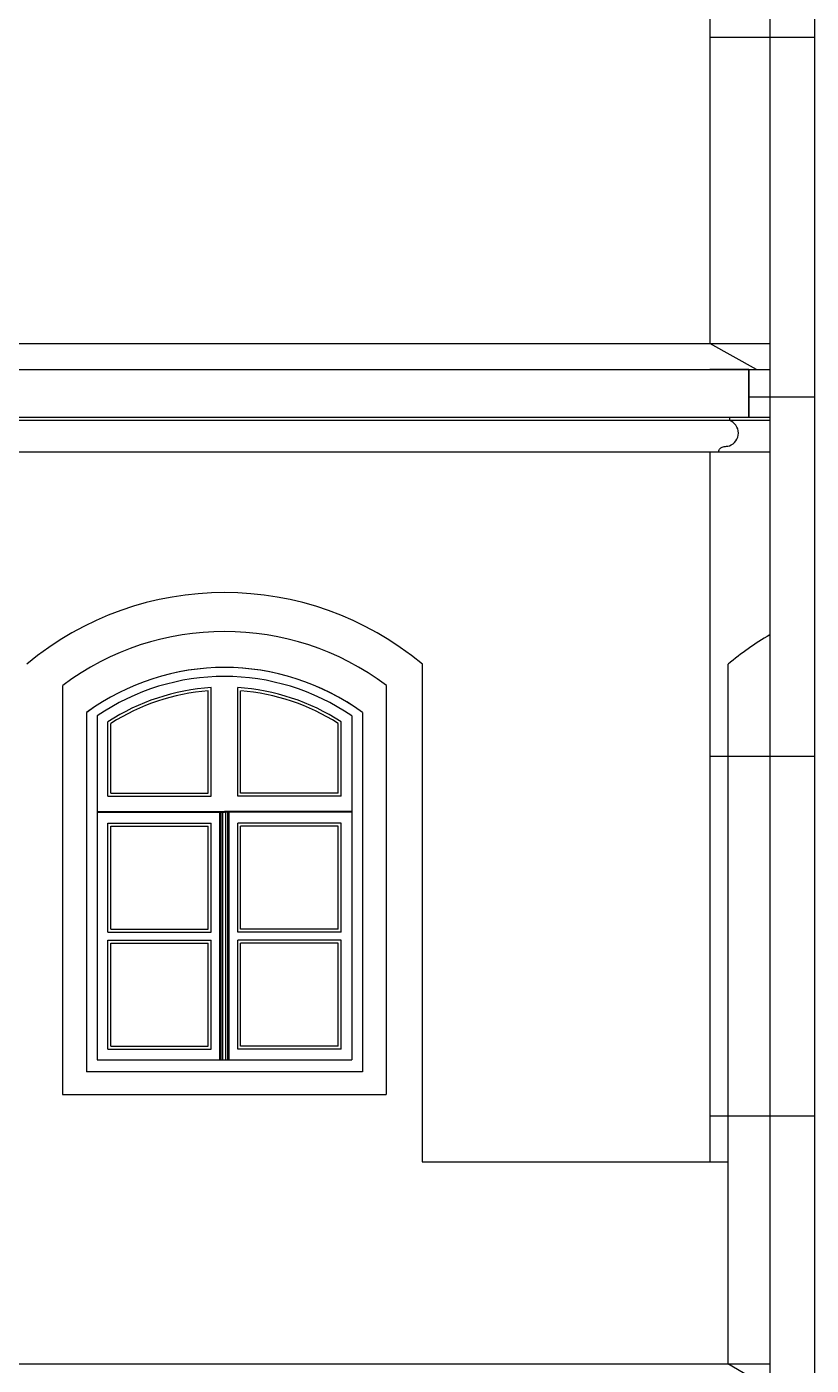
# Model space of a CAD drawing. Header units: millimetres. Extents: x 60 to 102290, y 34 to 65730.
# Drawn here: x 28504 to 31122, y 52118 to 56586 of the extents above; entities that cross this region are included whole.
import ezdxf

# ---------------------------------------------------------------- set-up
doc = ezdxf.new("R2010")
doc.units = ezdxf.units.MM

# ---------------------------------------------------------------- blocks, each defined once
blk = doc.blocks.new('129')
at = {"lineweight": 30, "ltscale": 100}
for p, q in [((211009.7, 156714), (211359.7, 156714)), ((211009.7, 155514), (211229.7, 155514)), ((211009.7, 154314), (211359.7, 154314)), ((211009.7, 153114), (211359.7, 153114))]:
    blk.add_line(p, q, dxfattribs=at)
blk.add_lwpolyline([(210921.2, 152003.9), (211009.7, 152053.1), (211009.7, 152415), (211009.7, 155829.6), (211009.7, 155829.6), (211009.7, 155829.6), (211009.7, 155829.6), (211009.7, 159816.5), (210511.8, 160087.9), (210511.8, 160223.1), (210396.8, 160363.1), (210396.8, 160461.5), (210776.8, 160461.5), (210776.8, 160363.1), (210661.8, 160223.1), (210661.8, 160149.1), (211159.7, 159877.7), (211159.7, 155786.5), (211159.7, 155786.5), (211159.7, 155786.5), (211159.7, 155786.5), (211159.7, 152390.4), (211159.7, 151923.7), (210913.3, 151786.5)], dxfattribs=at)

msp = doc.modelspace()

# ---------------------------------------------------------------- linework, layer by layer
at = {"ltscale": 100}
for p, q in [((30783.8, 59782.1), (30783.8, 55528.3)), ((31053.8, 56549.6), (30783.8, 56549.6)), ((26993.9, 55528.3), (30983.8, 55528.3)), ((30938.8, 55442.1), (30783.8, 55528.3)), ((27205, 55442.1), (30983.8, 55442.1)), ((30913.8, 55442.1), (30783.8, 55442.1)), ((30913.8, 55302.1), (30913.8, 55442.1)), ((30913.8, 55442.1), (30938.8, 55442.1)), ((30913.8, 55442.1), (30913.8, 55282.1)), ((30913.8, 55282.1), (30913.8, 55422.1)), ((27596.6, 55282.1), (30983.8, 55282.1)), ((27596.6, 55282.1), (30983.8, 55282.1)), ((30983.8, 55272), (27621.1, 55272)), ((30848.8, 55282.1), (30913.8, 55282.1)), ((30848.8, 55282.1), (30913.8, 55282.1)), ((30913.8, 55282.1), (30848.8, 55282)), ((30848.8, 55282), (30848.8, 55272)), ((27878.1, 55167), (30983.8, 55167)), ((30783.8, 55167), (30783.8, 52797)), ((30783.8, 55167), (30813.8, 55167)), ((29824.1, 54457.9), (29824.1, 52797)), ((30844.1, 54457.9), (30844.1, 52797)), ((28624.1, 54387.1), (28624.1, 53022)), ((29704.1, 54387.1), (29704.1, 53022)), ((28704.1, 54297), (28704.1, 53097)), ((29624.1, 54297), (29624.1, 53097)), ((29624.1, 53097), (28704.1, 53097)), ((28624.1, 53022), (29704.1, 53022)), ((29824.1, 52797), (30844.1, 52797)), ((30843.8, 52797), (30843.8, 52122)), ((28341.9, 52122), (30983.8, 52122)), ((30913.8, 52081.8), (30843.8, 52122))]:
    msp.add_line(p, q, dxfattribs=at)
at = {"ltscale": 4}
for p, q in [((29120.1, 54017), (29120.1, 54379.7)), ((29208.1, 54017), (29208.1, 54379.7)), ((29110.1, 54027), (29110.1, 54369)), ((29218.1, 54027), (29218.1, 54369)), ((28739.1, 54285.1), (28739.1, 53137)), ((28775.1, 54017), (28775.1, 54265.8)), ((28785.1, 54027), (28785.1, 54260.4)), ((29543.1, 54027), (29543.1, 54260.4)), ((29553.1, 54017), (29553.1, 54265.8)), ((29589.1, 54285.1), (29589.1, 53137)), ((28785.1, 54027), (29110.1, 54027)), ((29543.1, 54027), (29218.1, 54027)), ((28775.1, 54017), (29120.1, 54017)), ((29553.1, 54017), (29208.1, 54017)), ((28739.1, 53966), (29164.1, 53966)), ((28739.1, 53964), (29164.1, 53964)), ((29148.1, 53137), (29148.1, 53964)), ((29153.2, 53137), (29153.2, 53964)), ((29159.1, 53137), (29159.1, 53964)), ((29589.1, 53966), (29164.1, 53966)), ((29589.1, 53964), (29164.1, 53964)), ((29169.1, 53137), (29169.1, 53964)), ((29175, 53137), (29175, 53964)), ((29180.1, 53137), (29180.1, 53964)), ((28775.1, 53563), (28775.1, 53927)), ((28775.1, 53927), (29120.1, 53927)), ((28785.1, 53573), (28785.1, 53917)), ((28785.1, 53917), (29110.1, 53917)), ((29110.1, 53573), (29110.1, 53917)), ((29120.1, 53563), (29120.1, 53927)), ((29208.1, 53563), (29208.1, 53927)), ((29553.1, 53927), (29208.1, 53927)), ((29218.1, 53573), (29218.1, 53917)), ((29543.1, 53917), (29218.1, 53917)), ((29543.1, 53573), (29543.1, 53917)), ((29553.1, 53563), (29553.1, 53927)), ((28785.1, 53573), (29110.1, 53573)), ((29543.1, 53573), (29218.1, 53573)), ((28775.1, 53563), (29120.1, 53563)), ((28775.1, 53173), (28775.1, 53537)), ((28775.1, 53537), (29120.1, 53537)), ((28785.1, 53183), (28785.1, 53527)), ((28785.1, 53527), (29110.1, 53527)), ((29110.1, 53183), (29110.1, 53527)), ((29120.1, 53173), (29120.1, 53537)), ((29553.1, 53563), (29208.1, 53563)), ((29208.1, 53173), (29208.1, 53537)), ((29553.1, 53537), (29208.1, 53537)), ((29218.1, 53183), (29218.1, 53527)), ((29543.1, 53527), (29218.1, 53527)), ((29543.1, 53183), (29543.1, 53527)), ((29553.1, 53173), (29553.1, 53537)), ((28775.1, 53173), (29120.1, 53173)), ((28785.1, 53183), (29110.1, 53183)), ((29553.1, 53173), (29208.1, 53173)), ((29543.1, 53183), (29218.1, 53183)), ((28739.1, 53137), (29589.1, 53137))]:
    msp.add_line(p, q, dxfattribs=at)
at = {"ltscale": 100}
for centre, radius, start, end in [((30833.7, 55229.5), 45.1, 289.572, 70.428), ((29164.4, 53667.1), 1030, 50.1503, 129.8497), ((29164.4, 53667.1), 900, 53.1301, 126.8699), ((31504.4, 53667.1), 1030, 120.3642, 129.8497), ((29164.1, 53667.1), 780, 53.8612, 126.1388), ((29164.4, 53667.1), 780, 53.8612, 126.1388)]:
    msp.add_arc(centre, radius, start, end, dxfattribs=at)
at = {"ltscale": 4}
for centre, radius, start, end in [((29164.1, 53667.1), 750, 55.4819, 124.5181), ((29165.4, 53662.7), 718.4, 93.6149, 122.9081), ((29162.8, 53662.7), 718.4, 57.0919, 86.3851), ((29165.4, 53662.5), 708.6, 94.4788, 122.4626), ((29162.8, 53662.5), 708.6, 57.5374, 85.5212)]:
    msp.add_arc(centre, radius, start, end, dxfattribs=at)
at = {"ltscale": 100}
msp.add_open_spline([(30813.8, 55167), (30813.8, 55169.4), (30813.9, 55173.2), (30817.9, 55178.6), (30826, 55183.7), (30837.3, 55185.2), (30845.6, 55186.4), (30848.8, 55187)], degree=3, knots=[0, 0, 0, 0, 6.998526, 10.867022, 19.588192, 34.97275, 44.616566, 44.616566, 44.616566, 44.616566], dxfattribs=at)

# ---------------------------------------------------------------- block references
at = {"xscale": -1.000008334555589, "yscale": 1.000008334555589, "zscale": 1.000008334555589}
msp.add_blockref('129', (242145.2, -100165.8), dxfattribs=at)

doc.saveas('drawing.dxf')
